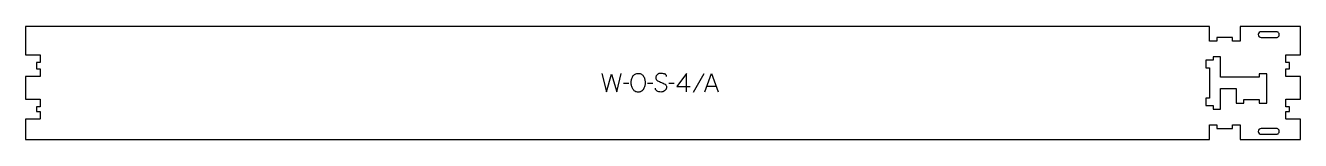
# Model space of a CAD drawing. Extents: x 0 to 2100, y 0 to 186.
import ezdxf

# ---------------------------------------------------------------- set-up
doc = ezdxf.new("R2010")
doc.units = 0
for name, color, linetype in [('1_ANYTOOL_1MMDEEP_LABELS_S', 2, 'CONTINUOUS'), ('3_ANYTOOL_CUTTHROUGH_INSID', 4, 'CONTINUOUS'), ('4_ANYTOOL_CUTTHROUGH_OUTSI', 5, 'CONTINUOUS')]:
    doc.layers.add(name, color=color, linetype=linetype)

msp = doc.modelspace()

# ---------------------------------------------------------------- linework, layer by layer
at = {"layer": '1_ANYTOOL_1MMDEEP_LABELS_S'}
for p, q in [((1116.780705, 107.776212), (1099.594991, 77.004783)), ((993.223563, 92.133355), (984.437848, 92.04764)), ((1033.252134, 92.133355), (1024.46642, 92.04764)), ((1068.309277, 92.133355), (1059.523563, 92.04764)), ((1072.594991, 86.904783), (1094.36642, 86.904783)), ((1121.96642, 87.804783), (1136.880705, 87.804783))]:
    msp.add_line(p, q, dxfattribs=at)
for points in [[(948.86642, 108.24764), (956.580705, 78.24764), (965.023563, 107.34764), (973.509277, 78.24764), (981.009277, 108.24764)], [(1088.580705, 78.24764), (1088.623563, 108.290498), (1072.594991, 86.904783)], [(1118.494991, 78.24764), (1129.380705, 108.24764), (1140.437848, 78.24764)]]:
    msp.add_lwpolyline(points, dxfattribs=at)
msp.add_lwpolyline([(1009.294991, 108.590498, -0.064784), (1011.968946, 108.242576, -0.088904), (1014.394991, 107.111926, -0.05419), (1016.317556, 105.419796, -0.051179), (1017.844991, 103.361926, -0.041653), (1019.027191, 100.933154, -0.036749), (1019.81642, 98.34764, -0.024892), (1020.274199, 95.728377, -0.030823), (1020.437848, 93.076212, -0.034269), (1020.261329, 90.503715, -0.031918), (1019.746777, 87.976212, -0.031725), (1018.85859, 85.366815, -0.026303), (1017.673563, 82.876212, -0.058719), (1016.149782, 80.714465, -0.077745), (1014.111063, 79.051212, -0.077243), (1011.624074, 78.072374, -0.055252), (1008.952134, 77.776212, -0.054051), (1006.198209, 78.074791, -0.077615), (1003.632491, 79.07264, -0.078558), (1001.557418, 80.759714, -0.060481), (1000.01642, 82.961926, -0.02629), (998.829759, 85.501145, -0.031299), (997.943205, 88.158355, -0.031469), (997.428167, 90.74517, -0.033416), (997.252134, 93.376212, -0.032847), (997.430812, 96.09316, -0.035049), (997.975348, 98.76014, -0.03503), (998.891322, 101.337179, -0.032231), (1000.144991, 103.769069, -0.062518), (1001.76688, 105.836163, -0.074052), (1003.87892, 107.38514, -0.072322), (1006.505773, 108.316031, -0.049083)], format="xyb", close=True, dxfattribs=at)
msp.add_lwpolyline([(1055.494991, 103.661926, 0.071867), (1055.301878, 104.998533, 0.100684), (1054.675348, 106.179783, 0.047558), (1054.200795, 106.656234, 0.038563), (1053.650795, 107.044962, 0.037928), (1052.953607, 107.39243, 0.026634), (1052.21642, 107.64764, 0.028461), (1049.193086, 108.333623, 0.041577), (1046.109277, 108.590498, 0.036938), (1044.606917, 108.479358, 0.041531), (1043.14142, 108.13514, 0.041583), (1041.764043, 107.557932, 0.038125), (1040.494991, 106.769069, 0.057611), (1039.424839, 105.777165, 0.065808), (1038.630705, 104.556569, 0.06469), (1038.153209, 103.097014, 0.046778), (1038.009277, 101.561926, 0.052235), (1038.171633, 100.012084, 0.075448), (1038.71642, 98.561926, 0.076671), (1039.632512, 97.388874, 0.061023), (1040.837848, 96.504783, 0.021951), (1043.866702, 94.977438, 0.018213), (1047.009277, 93.69764, -0.02405), (1050.110761, 92.392178, -0.02981), (1053.052134, 90.761926, -0.068439), (1054.193436, 89.795996, -0.079282), (1055.002134, 88.544069, -0.076308), (1055.427134, 86.965387, -0.047772), (1055.452134, 85.319069, -0.046243), (1055.158899, 83.63811, -0.06359), (1054.509277, 82.067283, -0.064671), (1053.536453, 80.783094, -0.057073), (1052.280705, 79.769069, -0.067522), (1049.312397, 78.406159, -0.070793), (1046.087848, 77.904783, -0.064027), (1042.948833, 78.267298, -0.070447), (1040.023563, 79.44764, -0.054374), (1038.865145, 80.297273, -0.074742), (1037.96642, 81.408355, -0.075199), (1037.443413, 82.714733, -0.057737), (1037.280705, 84.119069)], format="xyb", dxfattribs=at)
at = {"layer": '3_ANYTOOL_CUTTHROUGH_INSID'}
for points in [[(2034.75, 177, 0.414214), (2030, 172.25, 0.414214), (2034.75, 167.5), (2060.490349, 167.5, 0.12263), (2062.14544, 167.912125, 0.106401), (2063.459615, 169.019238, 0.09127), (2064.246664, 170.543392, 0.148392), (2064.246664, 173.956608, 0.09127), (2063.459615, 175.480762, 0.106401), (2062.14544, 176.587875, 0.12263), (2060.490349, 177)], [(2034.75, 8.5), (2060.490349, 8.5, 0.12263), (2062.14544, 8.912125, 0.106401), (2063.459615, 10.019238, 0.09127), (2064.246664, 11.543392, 0.148392), (2064.246664, 14.956608, 0.09127), (2063.459615, 16.480762, 0.106401), (2062.14544, 17.587875, 0.12263), (2060.490349, 18), (2034.75, 18, 0.414214), (2030, 13.25, 0.414214)]]:
    msp.add_lwpolyline(points, format="xyb", close=True, dxfattribs=at)
msp.add_lwpolyline([(1949.75, 130.044253), (1943.5, 130.044253), (1943.5, 117.544253), (1949.5, 117.544253), (1949.5, 68.044253), (1943.5, 68.044253), (1943.5, 55.544253), (1949.75, 55.544253), (1955.5, 55.544253), (1955.5, 49.544253), (1968, 49.544253), (1968, 83.588506), (1993.5, 83.588506), (1993.5, 59.588506), (2006, 59.588506), (2006, 65.588506), (2031.5, 65.588506), (2031.5, 59.588506), (2044, 59.588506), (2044, 108.088506), (2031.5, 108.088506), (2031.5, 102.088506), (1968, 102.088506), (1968, 136.044253), (1955.5, 136.044253), (1955.5, 130.044253)], close=True, dxfattribs=at)
at = {"layer": '4_ANYTOOL_CUTTHROUGH_OUTSI'}
msp.add_lwpolyline([(0, 185.5), (0, 139), (23.75, 139, -0.414214), (24, 138.75), (24, 126.75, -0.414214), (23.75, 126.5), (18, 126.5), (18, 116), (23.75, 116, -0.414214), (24, 115.75), (24, 103.75, -0.414214), (23.75, 103.5), (0, 103.5), (0, 66.089), (23.75, 66.089, -0.414214), (24, 65.839), (24, 53.839, -0.414214), (23.75, 53.589), (18, 53.589), (18, 46), (23.75, 46, -0.414214), (24, 45.75), (24, 33.75, -0.414214), (23.75, 33.5), (0, 33.5), (0, 0), (149.75, 0), (449.75, 0), (1349.75, 0), (1649.75, 0), (1949.5, 0), (1949.5, 23.75, -0.414214), (1949.75, 24), (1961.75, 24, -0.414214), (1962, 23.75), (1962, 18), (1987.5, 18), (1987.5, 23.75, -0.414214), (1987.75, 24), (1999.75, 24, -0.414214), (2000, 23.75), (2000, 0), (2099.5, 0), (2099.5, 33.5), (2075.75, 33.5, -0.414214), (2075.5, 33.75), (2075.5, 45.75, -0.414214), (2075.75, 46), (2081.5, 46), (2081.5, 53.589), (2075.75, 53.589, -0.414214), (2075.5, 53.839), (2075.5, 65.839, -0.414214), (2075.75, 66.089), (2099.5, 66.089), (2099.5, 103.5), (2075.75, 103.5, -0.414214), (2075.5, 103.75), (2075.5, 115.75, -0.414214), (2075.75, 116), (2081.5, 116), (2081.5, 126.5), (2075.75, 126.5, -0.414214), (2075.5, 126.75), (2075.5, 138.75, -0.414214), (2075.75, 139), (2099.5, 139), (2099.5, 185.5), (2000, 185.5), (2000, 161.75, -0.414214), (1999.75, 161.5), (1987.75, 161.5, -0.414214), (1987.5, 161.75), (1987.5, 167.5), (1962, 167.5), (1962, 161.75, -0.414214), (1961.75, 161.5), (1949.75, 161.5, -0.414214), (1949.5, 161.75), (1949.5, 185.5), (1649.75, 185.5), (1049.75, 185.5), (749.75, 185.5), (449.75, 185.5), (149.75, 185.5)], format="xyb", close=True, dxfattribs=at)

doc.saveas('drawing.dxf')
